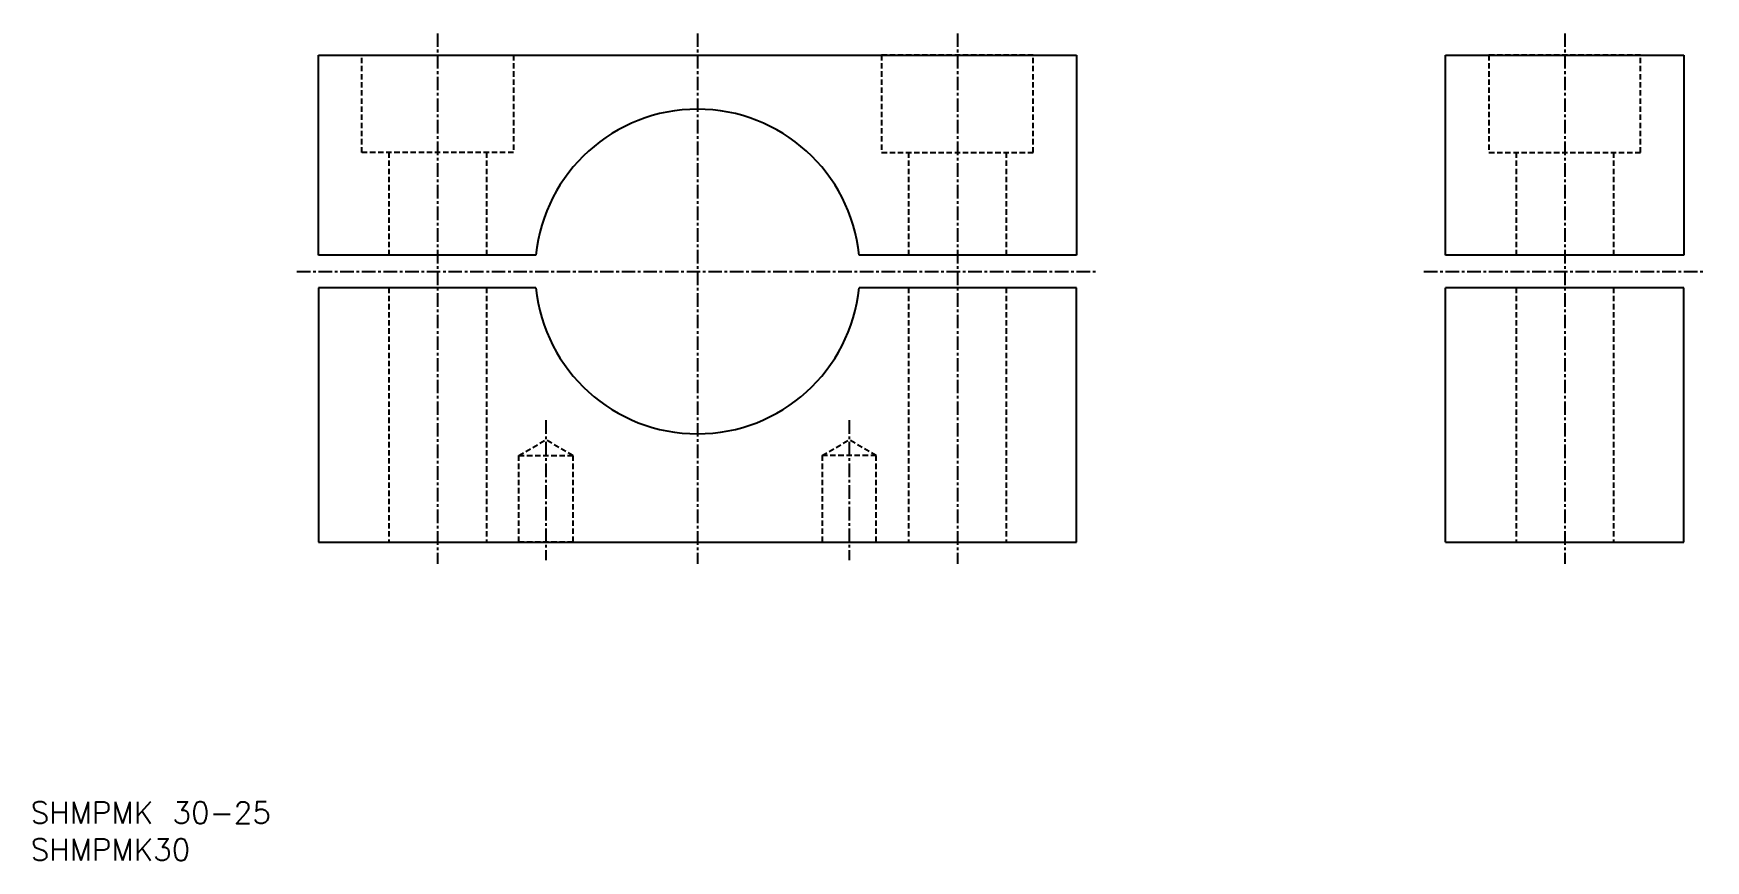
# Model space of a CAD drawing. Extents: x 87 to 242, y 56 to 132.
import ezdxf

# ---------------------------------------------------------------- set-up
doc = ezdxf.new("R2010")
doc.units = 0
doc.linetypes.add('CENTER', pattern=[2, 1.25, -0.25, 0.25, -0.25])
doc.linetypes.add('DASHED', pattern=[0.75, 0.5, -0.25])
doc.layers.get('0').update_dxf_attribs({"linetype": 'CONTINUOUS'})
doc.layers.add('CENTER', color=1, linetype='CENTER')
doc.styles.get("Standard").update_dxf_attribs({"font": 'txt.shx', "bigfont": 'extfont.shx'})

msp = doc.modelspace()

# ---------------------------------------------------------------- linework, layer by layer
at = {"color": 7, "linetype": 'CONTINUOUS'}
for p, q in [((113.5, 111.5), (113.5, 130)), ((113.5, 130), (183.5, 130)), ((183.5, 130), (183.5, 111.5)), ((217.59, 130), (239.59, 130)), ((217.59, 111.5), (217.59, 130)), ((239.59, 130), (239.59, 111.5)), ((133.58, 111.5), (113.5, 111.5)), ((183.5, 111.5), (163.42, 111.5)), ((239.59, 111.5), (217.59, 111.5)), ((133.58, 108.5), (113.5, 108.5)), ((113.5, 108.5), (113.5, 85)), ((183.5, 108.5), (163.42, 108.5)), ((183.5, 85), (183.5, 108.5)), ((239.59, 108.5), (217.59, 108.5)), ((217.59, 85), (217.59, 108.5)), ((239.59, 85), (239.59, 108.5)), ((113.5, 85), (183.5, 85)), ((217.59, 85), (239.59, 85))]:
    msp.add_line(p, q, dxfattribs=at)
at = {"color": 3, "linetype": 'DASHED'}
for p, q in [((120, 121), (120, 111.5)), ((129, 121), (129, 111.5)), ((168, 121), (168, 111.5)), ((177, 121), (177, 111.5)), ((224.09, 121), (224.09, 111.5)), ((233.09, 121), (233.09, 111.5)), ((120, 108.5), (120, 85)), ((129, 108.5), (129, 85)), ((168, 108.5), (168, 85)), ((177, 108.5), (177, 85)), ((224.09, 108.5), (224.09, 85)), ((233.09, 108.5), (233.09, 85)), ((132, 93), (134.5, 94.44)), ((137, 93), (134.5, 94.44)), ((160, 93), (162.5, 94.44)), ((165, 93), (162.5, 94.44)), ((132, 85), (132, 93)), ((132, 93), (137, 93)), ((137, 93), (137, 85)), ((165, 93), (160, 93)), ((160, 93), (160, 85)), ((165, 85), (165, 93)), ((137, 85), (132, 85)), ((160, 85), (165, 85))]:
    msp.add_line(p, q, dxfattribs=at)
for points in [[(131.5, 121), (117.5, 121), (117.5, 130), (131.5, 130)], [(165.5, 121), (179.5, 121), (179.5, 130), (165.5, 130)], [(221.59, 121), (235.59, 121), (235.59, 130), (221.59, 130)]]:
    msp.add_lwpolyline(points, close=True, dxfattribs=at)
at = {"color": 7, "linetype": 'CONTINUOUS'}
for start, end in [(5.7392, 174.2608), (185.7392, 354.2608)]:
    msp.add_arc((148.5, 110), 15, start, end, dxfattribs=at)
at = {"layer": 'CENTER', "color": 1, "linetype": 'CENTER'}
for p, q in [((124.5, 132), (124.5, 83)), ((148.5, 132), (148.5, 83)), ((172.5, 132), (172.5, 83)), ((228.59, 132), (228.59, 83)), ((111.5, 110), (185.5, 110)), ((215.59, 110), (241.59, 110)), ((134.5, 96.25), (134.5, 83.33)), ((162.5, 96.25), (162.5, 83.33))]:
    msp.add_line(p, q, dxfattribs=at)

# ---------------------------------------------------------------- texts
at = {"color": 7, "linetype": 'CONTINUOUS'}
for s, p in [('SHMPMK 30-25', (86.92, 58.99)), ('SHMPMK30', (86.92, 55.57))]:
    msp.add_text(s, height=2, dxfattribs=at).set_placement(p)

doc.saveas('drawing.dxf')
